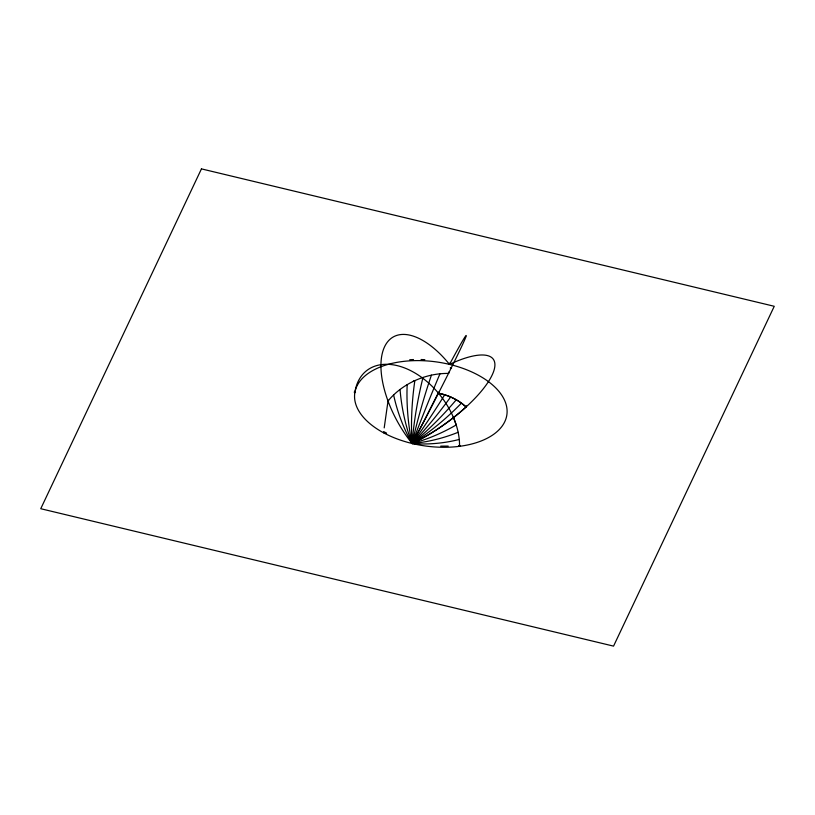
<?xml version="1.0" encoding="UTF-8"?>
<svg xmlns="http://www.w3.org/2000/svg" width="815" height="815" viewBox="0 0 815 815"><rect width="100%" height="100%" fill="white"/><g stroke="black" fill="none" stroke-linecap="round" stroke-linejoin="round"><path stroke-width="1.22" d="M418.075 432.388A76.763 1.936 -62.7 0 0 425.196 418.879L438.674 392.117L438.49 392.748M412.696 442.637C410.882 444.185 412.757 440.905 412.033 443.543A76.804 39.711 -4 0 0 459.253 439.438M449.442 364.458L449.707 363.307M449.768 363.368C448.332 363.307 450.328 364.967 450.094 363.551M384.201 427.885L388.022 401.011A64.966 52.089 -19.3 0 1 448.505 373.413L448.545 372.312M411.707 443.34L412.655 442.576M449.106 364.244L450.063 363.48M438.531 392.565L438.48 393.197A51.702 43.093 4.9 0 1 466.099 406.96A76.824 24.521 -35.6 0 1 412.135 443.472L418.136 432.245M454.108 416.954L453.008 417.362L454.118 416.842M438.45 393.278L438.46 393.258A51.702 43.012 5 0 1 466.058 406.991M412.146 443.462C412.93 442.066 412.156 443.431 411.758 443.391M448.637 373.453L448.637 372.333M459.253 446.355L459.528 446.314A65.628 42.889 52.2 0 0 411.066 370.845A65.628 42.889 52.2 0 0 354.841 392.738M449.187 364.295C450.216 362.889 449.248 364.244 449.523 364.397A76.804 1.895 -62.7 0 1 460.791 348.341A76.804 1.895 -62.7 0 1 412.125 443.492L412.105 443.533A76.804 6.846 -57.3 0 0 444.695 394.776M409.731 359.731L413.5 359.547M448.209 446.1L440.732 446.131M421.06 359.527L424.829 359.68M383.59 431.563L386.595 433.142M453.486 417.616L453.853 418.472M453.945 418.716L456.308 425.287M456.206 424.961A76.804 30.512 -26 0 1 412.125 443.492L412.125 443.492A76.804 3.077 -68 0 1 439.968 373.8M458.142 432.276A76.804 35.677 -15.5 0 1 412.125 443.492A76.804 33.476 71 0 1 393.625 394.949M450.664 396.976A76.804 11.624 -51.9 0 1 412.125 443.492A76.804 37.735 60.8 0 1 384.578 346.752A76.804 37.735 60.8 0 1 449.523 364.397A76.804 24.531 -35.6 0 1 492.117 375.104A76.804 24.531 -35.6 0 1 412.125 443.492A76.804 28.688 79.8 0 1 400.043 389.478M456.278 399.768A76.804 16.198 -46.6 0 1 412.125 443.492A76.804 23.635 87.5 0 1 407.164 384.68M461.443 403.109A76.804 20.507 -41.1 0 1 412.125 443.492A76.804 18.47 -85.6 0 1 414.855 380.646A76.804 33.945 63.1 0 0 413.195 381.237M422.995 377.457A76.804 13.284 -79.4 0 0 412.125 443.492A76.804 8.14 -73.5 0 1 431.41 375.155M387.604 400.165L388.582 400.888L387.645 400.094M465.722 406.787L466.608 406.013L465.722 406.756M458.988 445.774L460.21 445.836L458.988 445.774M450.359 367.973L451.49 368.451L450.359 367.973M354.311 392.127L355.523 392.341L354.321 392.086M201.448 168.878L40.75 508.713L613.552 646.122L774.25 306.287L201.448 168.878M383.957 433.01A76.804 42.39 8.1 0 0 506.38 417.249A76.804 42.39 8.1 0 0 402.152 361.565A76.804 42.39 8.1 0 0 383.957 433.01"/></g></svg>
